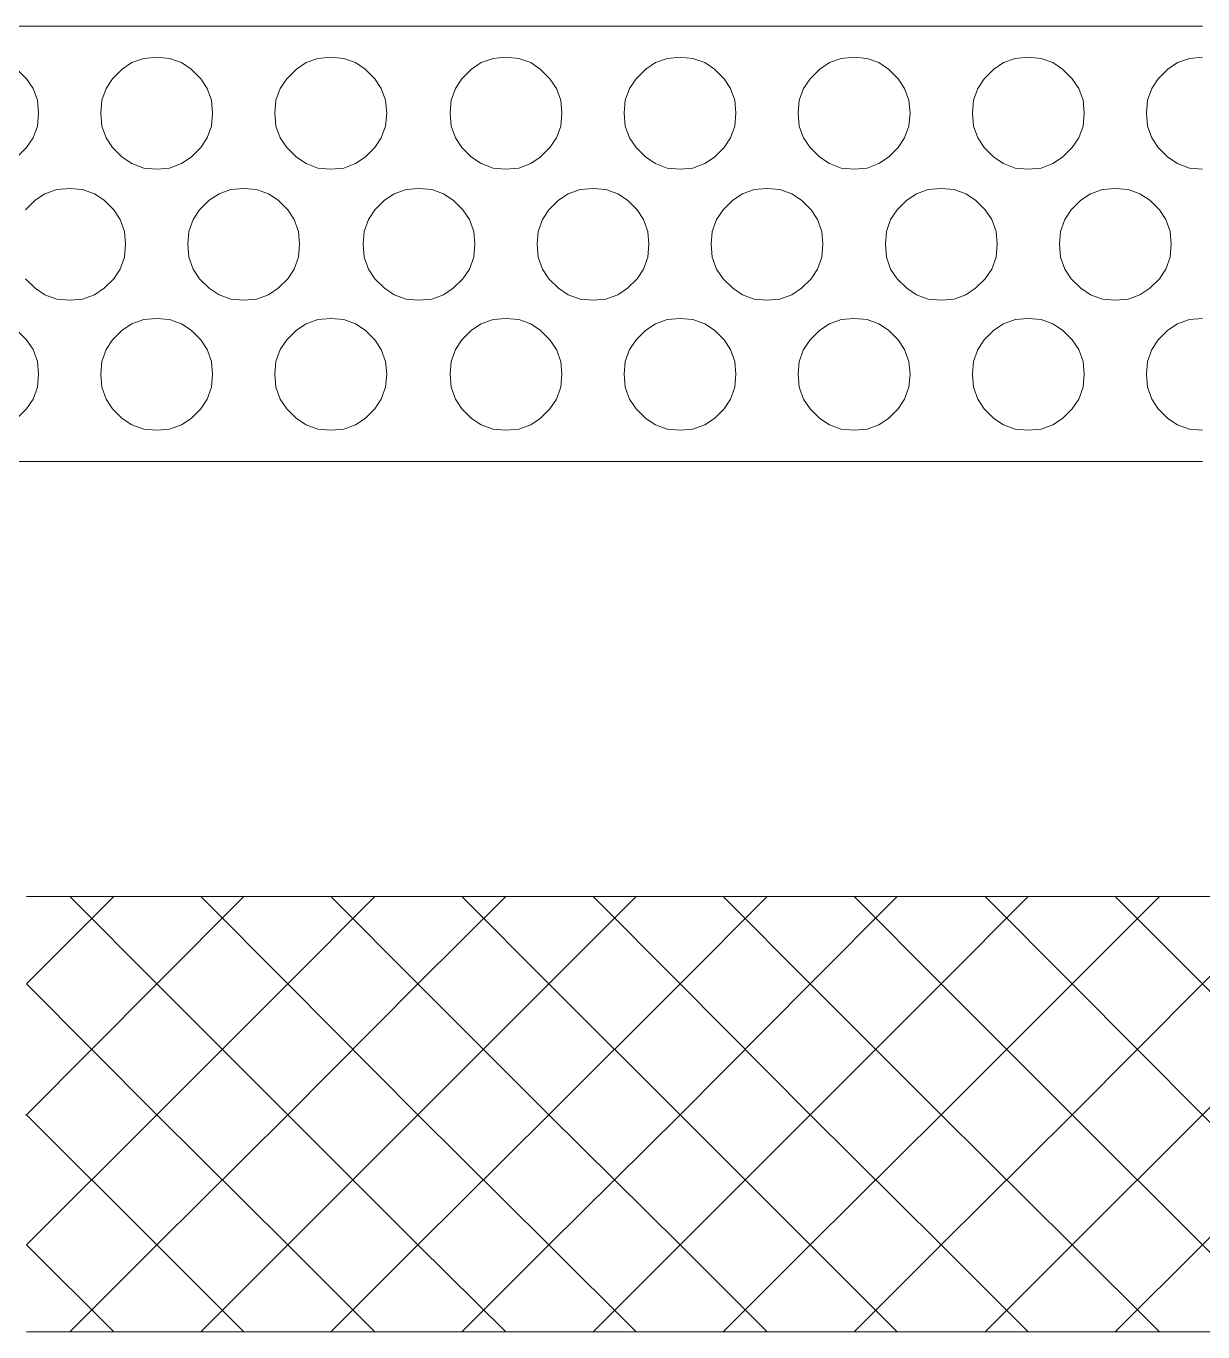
# Model space of a CAD drawing. Header units: inches. Extents: x 47316 to 59086, y 3141 to 11743.
# Drawn here: x 50369.5 to 50383.03, y 4917.82 to 4932.83 of the extents above; entities that cross this region are included whole.
import ezdxf

# ---------------------------------------------------------------- set-up
doc = ezdxf.new("R2010")
doc.units = ezdxf.units.IN
doc.header["$MEASUREMENT"] = 0
doc.layers.add('_BLACK_HOLE', color=7, linetype='Continuous')

msp = doc.modelspace()

# ---------------------------------------------------------------- linework, layer by layer
at = {"layer": '_BLACK_HOLE', "lineweight": 0}
for p, q in [((50369.002, 4932.829), (50370.003, 4932.829)), ((50370.003, 4932.829), (50371.003, 4932.829)), ((50371.003, 4932.829), (50372.004, 4932.829)), ((50372.004, 4932.829), (50373.004, 4932.829)), ((50373.004, 4932.829), (50374.017, 4932.829)), ((50374.017, 4932.829), (50375.018, 4932.829)), ((50375.018, 4932.829), (50376.019, 4932.829)), ((50376.019, 4932.829), (50377.019, 4932.829)), ((50377.019, 4932.829), (50378.02, 4932.829)), ((50378.02, 4932.829), (50379.02, 4932.829)), ((50379.02, 4932.829), (50380.021, 4932.829)), ((50380.021, 4932.829), (50381.022, 4932.829)), ((50381.022, 4932.829), (50382.022, 4932.829)), ((50382.022, 4932.829), (50383.023, 4932.829)), ((50370.719, 4932.409), (50370.608, 4932.335)), ((50370.855, 4932.458), (50370.719, 4932.409)), ((50371.003, 4932.471), (50370.855, 4932.458)), ((50371.151, 4932.458), (50371.003, 4932.471)), ((50371.287, 4932.409), (50371.151, 4932.458)), ((50371.398, 4932.335), (50371.287, 4932.409)), ((50372.72, 4932.409), (50372.609, 4932.335)), ((50372.856, 4932.458), (50372.72, 4932.409)), ((50373.004, 4932.471), (50372.856, 4932.458)), ((50373.153, 4932.458), (50373.004, 4932.471)), ((50373.288, 4932.409), (50373.153, 4932.458)), ((50373.4, 4932.335), (50373.288, 4932.409)), ((50374.734, 4932.409), (50374.623, 4932.335)), ((50374.87, 4932.458), (50374.734, 4932.409)), ((50375.018, 4932.471), (50374.87, 4932.458)), ((50375.166, 4932.458), (50375.018, 4932.471)), ((50375.302, 4932.409), (50375.166, 4932.458)), ((50375.413, 4932.335), (50375.302, 4932.409)), ((50376.735, 4932.409), (50376.624, 4932.335)), ((50376.871, 4932.458), (50376.735, 4932.409)), ((50377.019, 4932.471), (50376.871, 4932.458)), ((50377.167, 4932.458), (50377.019, 4932.471)), ((50377.303, 4932.409), (50377.167, 4932.458)), ((50377.414, 4932.335), (50377.303, 4932.409)), ((50378.736, 4932.409), (50378.625, 4932.335)), ((50378.872, 4932.458), (50378.736, 4932.409)), ((50379.02, 4932.471), (50378.872, 4932.458)), ((50379.169, 4932.458), (50379.02, 4932.471)), ((50379.305, 4932.409), (50379.169, 4932.458)), ((50379.416, 4932.335), (50379.305, 4932.409)), ((50380.738, 4932.409), (50380.626, 4932.335)), ((50380.873, 4932.458), (50380.738, 4932.409)), ((50381.022, 4932.471), (50380.873, 4932.458)), ((50381.17, 4932.458), (50381.022, 4932.471)), ((50381.306, 4932.409), (50381.17, 4932.458)), ((50381.417, 4932.335), (50381.306, 4932.409)), ((50382.739, 4932.409), (50382.628, 4932.335)), ((50382.875, 4932.458), (50382.739, 4932.409)), ((50383.023, 4932.471), (50382.875, 4932.458)), ((50369.508, 4932.224), (50369.397, 4932.335)), ((50369.582, 4932.113), (50369.508, 4932.224)), ((50370.497, 4932.224), (50370.423, 4932.113)), ((50370.608, 4932.335), (50370.497, 4932.224)), ((50371.51, 4932.224), (50371.398, 4932.335)), ((50371.584, 4932.113), (50371.51, 4932.224)), ((50372.498, 4932.224), (50372.424, 4932.113)), ((50372.609, 4932.335), (50372.498, 4932.224)), ((50373.511, 4932.224), (50373.4, 4932.335)), ((50373.585, 4932.113), (50373.511, 4932.224)), ((50374.511, 4932.224), (50374.437, 4932.113)), ((50374.623, 4932.335), (50374.511, 4932.224)), ((50375.524, 4932.224), (50375.413, 4932.335)), ((50375.599, 4932.113), (50375.524, 4932.224)), ((50376.513, 4932.224), (50376.439, 4932.113)), ((50376.624, 4932.335), (50376.513, 4932.224)), ((50377.526, 4932.224), (50377.414, 4932.335)), ((50377.6, 4932.113), (50377.526, 4932.224)), ((50378.514, 4932.224), (50378.44, 4932.113)), ((50378.625, 4932.335), (50378.514, 4932.224)), ((50379.527, 4932.224), (50379.416, 4932.335)), ((50379.601, 4932.113), (50379.527, 4932.224)), ((50380.515, 4932.224), (50380.441, 4932.113)), ((50380.626, 4932.335), (50380.515, 4932.224)), ((50381.528, 4932.224), (50381.417, 4932.335)), ((50381.602, 4932.113), (50381.528, 4932.224)), ((50382.516, 4932.224), (50382.442, 4932.113)), ((50382.628, 4932.335), (50382.516, 4932.224)), ((50369.632, 4931.977), (50369.582, 4932.113)), ((50370.423, 4932.113), (50370.373, 4931.977)), ((50371.633, 4931.977), (50371.584, 4932.113)), ((50372.424, 4932.113), (50372.374, 4931.977)), ((50373.634, 4931.977), (50373.585, 4932.113)), ((50374.437, 4932.113), (50374.388, 4931.977)), ((50375.648, 4931.977), (50375.599, 4932.113)), ((50376.439, 4932.113), (50376.389, 4931.977)), ((50377.649, 4931.977), (50377.6, 4932.113)), ((50378.44, 4932.113), (50378.39, 4931.977)), ((50379.65, 4931.977), (50379.601, 4932.113)), ((50380.441, 4932.113), (50380.392, 4931.977)), ((50381.652, 4931.977), (50381.602, 4932.113)), ((50382.442, 4932.113), (50382.393, 4931.977)), ((50369.644, 4931.828), (50369.632, 4931.977)), ((50370.373, 4931.977), (50370.361, 4931.828)), ((50371.645, 4931.828), (50371.633, 4931.977)), ((50372.374, 4931.977), (50372.362, 4931.828)), ((50373.647, 4931.828), (50373.634, 4931.977)), ((50374.388, 4931.977), (50374.376, 4931.828)), ((50375.66, 4931.828), (50375.648, 4931.977)), ((50376.389, 4931.977), (50376.377, 4931.828)), ((50377.662, 4931.828), (50377.649, 4931.977)), ((50378.39, 4931.977), (50378.378, 4931.828)), ((50379.663, 4931.828), (50379.65, 4931.977)), ((50380.392, 4931.977), (50380.379, 4931.828)), ((50381.664, 4931.828), (50381.652, 4931.977)), ((50382.393, 4931.977), (50382.38, 4931.828)), ((50369.632, 4931.68), (50369.644, 4931.828)), ((50370.361, 4931.828), (50370.373, 4931.68)), ((50371.633, 4931.68), (50371.645, 4931.828)), ((50372.362, 4931.828), (50372.374, 4931.68)), ((50373.634, 4931.68), (50373.647, 4931.828)), ((50374.376, 4931.828), (50374.388, 4931.68)), ((50375.648, 4931.68), (50375.66, 4931.828)), ((50376.377, 4931.828), (50376.389, 4931.68)), ((50377.649, 4931.68), (50377.662, 4931.828)), ((50378.378, 4931.828), (50378.39, 4931.68)), ((50379.65, 4931.68), (50379.663, 4931.828)), ((50380.379, 4931.828), (50380.392, 4931.68)), ((50381.652, 4931.68), (50381.664, 4931.828)), ((50382.38, 4931.828), (50382.393, 4931.68)), ((50369.582, 4931.544), (50369.632, 4931.68)), ((50370.373, 4931.68), (50370.423, 4931.544)), ((50371.584, 4931.544), (50371.633, 4931.68)), ((50372.374, 4931.68), (50372.424, 4931.544)), ((50373.585, 4931.544), (50373.634, 4931.68)), ((50374.388, 4931.68), (50374.437, 4931.544)), ((50375.599, 4931.544), (50375.648, 4931.68)), ((50376.389, 4931.68), (50376.439, 4931.544)), ((50377.6, 4931.544), (50377.649, 4931.68)), ((50378.39, 4931.68), (50378.44, 4931.544)), ((50379.601, 4931.544), (50379.65, 4931.68)), ((50380.392, 4931.68), (50380.441, 4931.544)), ((50381.602, 4931.544), (50381.652, 4931.68)), ((50382.393, 4931.68), (50382.442, 4931.544)), ((50369.508, 4931.433), (50369.582, 4931.544)), ((50370.423, 4931.544), (50370.497, 4931.433)), ((50371.51, 4931.433), (50371.584, 4931.544)), ((50372.424, 4931.544), (50372.498, 4931.433)), ((50373.511, 4931.433), (50373.585, 4931.544)), ((50374.437, 4931.544), (50374.511, 4931.433)), ((50375.524, 4931.433), (50375.599, 4931.544)), ((50376.439, 4931.544), (50376.513, 4931.433)), ((50377.526, 4931.433), (50377.6, 4931.544)), ((50378.44, 4931.544), (50378.514, 4931.433)), ((50379.527, 4931.433), (50379.601, 4931.544)), ((50380.441, 4931.544), (50380.515, 4931.433)), ((50381.528, 4931.433), (50381.602, 4931.544)), ((50382.442, 4931.544), (50382.516, 4931.433)), ((50369.397, 4931.322), (50369.508, 4931.433)), ((50370.497, 4931.433), (50370.608, 4931.322)), ((50370.608, 4931.322), (50370.719, 4931.248)), ((50371.287, 4931.248), (50371.398, 4931.322)), ((50371.398, 4931.322), (50371.51, 4931.433)), ((50372.498, 4931.433), (50372.609, 4931.322)), ((50372.609, 4931.322), (50372.72, 4931.248)), ((50373.288, 4931.248), (50373.4, 4931.322)), ((50373.4, 4931.322), (50373.511, 4931.433)), ((50374.511, 4931.433), (50374.623, 4931.322)), ((50374.623, 4931.322), (50374.734, 4931.248)), ((50375.302, 4931.248), (50375.413, 4931.322)), ((50375.413, 4931.322), (50375.524, 4931.433)), ((50376.513, 4931.433), (50376.624, 4931.322)), ((50376.624, 4931.322), (50376.735, 4931.248)), ((50377.303, 4931.248), (50377.414, 4931.322)), ((50377.414, 4931.322), (50377.526, 4931.433)), ((50378.514, 4931.433), (50378.625, 4931.322)), ((50378.625, 4931.322), (50378.736, 4931.248)), ((50379.305, 4931.248), (50379.416, 4931.322)), ((50379.416, 4931.322), (50379.527, 4931.433)), ((50380.515, 4931.433), (50380.626, 4931.322)), ((50380.626, 4931.322), (50380.738, 4931.248)), ((50381.306, 4931.248), (50381.417, 4931.322)), ((50381.417, 4931.322), (50381.528, 4931.433)), ((50382.516, 4931.433), (50382.628, 4931.322)), ((50382.628, 4931.322), (50382.739, 4931.248)), ((50370.719, 4931.248), (50370.855, 4931.198)), ((50370.855, 4931.198), (50371.003, 4931.186)), ((50371.003, 4931.186), (50371.151, 4931.198)), ((50371.151, 4931.198), (50371.287, 4931.248)), ((50372.72, 4931.248), (50372.856, 4931.198)), ((50372.856, 4931.198), (50373.004, 4931.186)), ((50373.004, 4931.186), (50373.153, 4931.198)), ((50373.153, 4931.198), (50373.288, 4931.248)), ((50374.734, 4931.248), (50374.87, 4931.198)), ((50374.87, 4931.198), (50375.018, 4931.186)), ((50375.018, 4931.186), (50375.166, 4931.198)), ((50375.166, 4931.198), (50375.302, 4931.248)), ((50376.735, 4931.248), (50376.871, 4931.198)), ((50376.871, 4931.198), (50377.019, 4931.186)), ((50377.019, 4931.186), (50377.167, 4931.198)), ((50377.167, 4931.198), (50377.303, 4931.248)), ((50378.736, 4931.248), (50378.872, 4931.198)), ((50378.872, 4931.198), (50379.02, 4931.186)), ((50379.02, 4931.186), (50379.169, 4931.198)), ((50379.169, 4931.198), (50379.305, 4931.248)), ((50380.738, 4931.248), (50380.873, 4931.198)), ((50380.873, 4931.198), (50381.022, 4931.186)), ((50381.022, 4931.186), (50381.17, 4931.198)), ((50381.17, 4931.198), (50381.306, 4931.248)), ((50382.739, 4931.248), (50382.875, 4931.198)), ((50382.875, 4931.198), (50383.023, 4931.186)), ((50369.718, 4930.902), (50369.607, 4930.828)), ((50369.854, 4930.951), (50369.718, 4930.902)), ((50370.003, 4930.964), (50369.854, 4930.951)), ((50370.151, 4930.951), (50370.003, 4930.964)), ((50370.287, 4930.902), (50370.151, 4930.951)), ((50370.398, 4930.828), (50370.287, 4930.902)), ((50371.72, 4930.902), (50371.608, 4930.828)), ((50371.855, 4930.951), (50371.72, 4930.902)), ((50372.004, 4930.964), (50371.855, 4930.951)), ((50372.152, 4930.951), (50372.004, 4930.964)), ((50372.288, 4930.902), (50372.152, 4930.951)), ((50372.399, 4930.828), (50372.288, 4930.902)), ((50373.733, 4930.902), (50373.622, 4930.828)), ((50373.869, 4930.951), (50373.733, 4930.902)), ((50374.017, 4930.964), (50373.869, 4930.951)), ((50374.166, 4930.951), (50374.017, 4930.964)), ((50374.301, 4930.902), (50374.166, 4930.951)), ((50374.413, 4930.828), (50374.301, 4930.902)), ((50375.734, 4930.902), (50375.623, 4930.828)), ((50375.87, 4930.951), (50375.734, 4930.902)), ((50376.019, 4930.964), (50375.87, 4930.951)), ((50376.167, 4930.951), (50376.019, 4930.964)), ((50376.303, 4930.902), (50376.167, 4930.951)), ((50376.414, 4930.828), (50376.303, 4930.902)), ((50377.736, 4930.902), (50377.624, 4930.828)), ((50377.872, 4930.951), (50377.736, 4930.902)), ((50378.02, 4930.964), (50377.872, 4930.951)), ((50378.168, 4930.951), (50378.02, 4930.964)), ((50378.304, 4930.902), (50378.168, 4930.951)), ((50378.415, 4930.828), (50378.304, 4930.902)), ((50379.737, 4930.902), (50379.626, 4930.828)), ((50379.873, 4930.951), (50379.737, 4930.902)), ((50380.021, 4930.964), (50379.873, 4930.951)), ((50380.169, 4930.951), (50380.021, 4930.964)), ((50380.305, 4930.902), (50380.169, 4930.951)), ((50380.416, 4930.828), (50380.305, 4930.902)), ((50381.738, 4930.902), (50381.627, 4930.828)), ((50381.874, 4930.951), (50381.738, 4930.902)), ((50382.022, 4930.964), (50381.874, 4930.951)), ((50382.17, 4930.951), (50382.022, 4930.964)), ((50382.306, 4930.902), (50382.17, 4930.951)), ((50382.418, 4930.828), (50382.306, 4930.902)), ((50369.607, 4930.828), (50369.496, 4930.717)), ((50370.509, 4930.717), (50370.398, 4930.828)), ((50370.583, 4930.605), (50370.509, 4930.717)), ((50371.497, 4930.717), (50371.423, 4930.605)), ((50371.608, 4930.828), (50371.497, 4930.717)), ((50372.51, 4930.717), (50372.399, 4930.828)), ((50372.584, 4930.605), (50372.51, 4930.717)), ((50373.511, 4930.717), (50373.437, 4930.605)), ((50373.622, 4930.828), (50373.511, 4930.717)), ((50374.524, 4930.717), (50374.413, 4930.828)), ((50374.598, 4930.605), (50374.524, 4930.717)), ((50375.512, 4930.717), (50375.438, 4930.605)), ((50375.623, 4930.828), (50375.512, 4930.717)), ((50376.525, 4930.717), (50376.414, 4930.828)), ((50376.599, 4930.605), (50376.525, 4930.717)), ((50377.513, 4930.717), (50377.439, 4930.605)), ((50377.624, 4930.828), (50377.513, 4930.717)), ((50378.526, 4930.717), (50378.415, 4930.828)), ((50378.6, 4930.605), (50378.526, 4930.717)), ((50379.515, 4930.717), (50379.44, 4930.605)), ((50379.626, 4930.828), (50379.515, 4930.717)), ((50380.528, 4930.717), (50380.416, 4930.828)), ((50380.602, 4930.605), (50380.528, 4930.717)), ((50381.516, 4930.717), (50381.442, 4930.605)), ((50381.627, 4930.828), (50381.516, 4930.717)), ((50382.529, 4930.717), (50382.418, 4930.828)), ((50382.603, 4930.605), (50382.529, 4930.717)), ((50370.633, 4930.47), (50370.583, 4930.605)), ((50371.423, 4930.605), (50371.374, 4930.47)), ((50372.634, 4930.47), (50372.584, 4930.605)), ((50373.437, 4930.605), (50373.387, 4930.47)), ((50374.647, 4930.47), (50374.598, 4930.605)), ((50375.438, 4930.605), (50375.389, 4930.47)), ((50376.649, 4930.47), (50376.599, 4930.605)), ((50377.439, 4930.605), (50377.39, 4930.47)), ((50378.65, 4930.47), (50378.6, 4930.605)), ((50379.44, 4930.605), (50379.391, 4930.47)), ((50380.651, 4930.47), (50380.602, 4930.605)), ((50381.442, 4930.605), (50381.392, 4930.47)), ((50382.652, 4930.47), (50382.603, 4930.605)), ((50370.645, 4930.321), (50370.633, 4930.47)), ((50371.374, 4930.47), (50371.361, 4930.321)), ((50372.646, 4930.321), (50372.634, 4930.47)), ((50373.387, 4930.47), (50373.375, 4930.321)), ((50374.66, 4930.321), (50374.647, 4930.47)), ((50375.389, 4930.47), (50375.376, 4930.321)), ((50376.661, 4930.321), (50376.649, 4930.47)), ((50377.39, 4930.47), (50377.377, 4930.321)), ((50378.662, 4930.321), (50378.65, 4930.47)), ((50379.391, 4930.47), (50379.379, 4930.321)), ((50380.663, 4930.321), (50380.651, 4930.47)), ((50381.392, 4930.47), (50381.38, 4930.321)), ((50382.665, 4930.321), (50382.652, 4930.47)), ((50370.633, 4930.173), (50370.645, 4930.321)), ((50371.361, 4930.321), (50371.374, 4930.173)), ((50372.634, 4930.173), (50372.646, 4930.321)), ((50373.375, 4930.321), (50373.387, 4930.173)), ((50374.647, 4930.173), (50374.66, 4930.321)), ((50375.376, 4930.321), (50375.389, 4930.173)), ((50376.649, 4930.173), (50376.661, 4930.321)), ((50377.377, 4930.321), (50377.39, 4930.173)), ((50378.65, 4930.173), (50378.662, 4930.321)), ((50379.379, 4930.321), (50379.391, 4930.173)), ((50380.651, 4930.173), (50380.663, 4930.321)), ((50381.38, 4930.321), (50381.392, 4930.173)), ((50382.652, 4930.173), (50382.665, 4930.321)), ((50370.583, 4930.037), (50370.633, 4930.173)), ((50371.374, 4930.173), (50371.423, 4930.037)), ((50372.584, 4930.037), (50372.634, 4930.173)), ((50373.387, 4930.173), (50373.437, 4930.037)), ((50374.598, 4930.037), (50374.647, 4930.173)), ((50375.389, 4930.173), (50375.438, 4930.037)), ((50376.599, 4930.037), (50376.649, 4930.173)), ((50377.39, 4930.173), (50377.439, 4930.037)), ((50378.6, 4930.037), (50378.65, 4930.173)), ((50379.391, 4930.173), (50379.44, 4930.037)), ((50380.602, 4930.037), (50380.651, 4930.173)), ((50381.392, 4930.173), (50381.442, 4930.037)), ((50382.603, 4930.037), (50382.652, 4930.173)), ((50370.509, 4929.926), (50370.583, 4930.037)), ((50371.423, 4930.037), (50371.497, 4929.926)), ((50372.51, 4929.926), (50372.584, 4930.037)), ((50373.437, 4930.037), (50373.511, 4929.926)), ((50374.524, 4929.926), (50374.598, 4930.037)), ((50375.438, 4930.037), (50375.512, 4929.926)), ((50376.525, 4929.926), (50376.599, 4930.037)), ((50377.439, 4930.037), (50377.513, 4929.926)), ((50378.526, 4929.926), (50378.6, 4930.037)), ((50379.44, 4930.037), (50379.515, 4929.926)), ((50380.528, 4929.926), (50380.602, 4930.037)), ((50381.442, 4930.037), (50381.516, 4929.926)), ((50382.529, 4929.926), (50382.603, 4930.037)), ((50369.496, 4929.926), (50369.607, 4929.815)), ((50369.607, 4929.815), (50369.718, 4929.741)), ((50370.287, 4929.741), (50370.398, 4929.815)), ((50370.398, 4929.815), (50370.509, 4929.926)), ((50371.497, 4929.926), (50371.608, 4929.815)), ((50371.608, 4929.815), (50371.72, 4929.741)), ((50372.288, 4929.741), (50372.399, 4929.815)), ((50372.399, 4929.815), (50372.51, 4929.926)), ((50373.511, 4929.926), (50373.622, 4929.815)), ((50373.622, 4929.815), (50373.733, 4929.741)), ((50374.301, 4929.741), (50374.413, 4929.815)), ((50374.413, 4929.815), (50374.524, 4929.926)), ((50375.512, 4929.926), (50375.623, 4929.815)), ((50375.623, 4929.815), (50375.734, 4929.741)), ((50376.303, 4929.741), (50376.414, 4929.815)), ((50376.414, 4929.815), (50376.525, 4929.926)), ((50377.513, 4929.926), (50377.624, 4929.815)), ((50377.624, 4929.815), (50377.736, 4929.741)), ((50378.304, 4929.741), (50378.415, 4929.815)), ((50378.415, 4929.815), (50378.526, 4929.926)), ((50379.515, 4929.926), (50379.626, 4929.815)), ((50379.626, 4929.815), (50379.737, 4929.741)), ((50380.305, 4929.741), (50380.416, 4929.815)), ((50380.416, 4929.815), (50380.528, 4929.926)), ((50381.516, 4929.926), (50381.627, 4929.815)), ((50381.627, 4929.815), (50381.738, 4929.741)), ((50382.306, 4929.741), (50382.418, 4929.815)), ((50382.418, 4929.815), (50382.529, 4929.926)), ((50369.718, 4929.741), (50369.854, 4929.691)), ((50369.854, 4929.691), (50370.003, 4929.679)), ((50370.003, 4929.679), (50370.151, 4929.691)), ((50370.151, 4929.691), (50370.287, 4929.741)), ((50371.72, 4929.741), (50371.855, 4929.691)), ((50371.855, 4929.691), (50372.004, 4929.679)), ((50372.004, 4929.679), (50372.152, 4929.691)), ((50372.152, 4929.691), (50372.288, 4929.741)), ((50373.733, 4929.741), (50373.869, 4929.691)), ((50373.869, 4929.691), (50374.017, 4929.679)), ((50374.017, 4929.679), (50374.166, 4929.691)), ((50374.166, 4929.691), (50374.301, 4929.741)), ((50375.734, 4929.741), (50375.87, 4929.691)), ((50375.87, 4929.691), (50376.019, 4929.679)), ((50376.019, 4929.679), (50376.167, 4929.691)), ((50376.167, 4929.691), (50376.303, 4929.741)), ((50377.736, 4929.741), (50377.872, 4929.691)), ((50377.872, 4929.691), (50378.02, 4929.679)), ((50378.02, 4929.679), (50378.168, 4929.691)), ((50378.168, 4929.691), (50378.304, 4929.741)), ((50379.737, 4929.741), (50379.873, 4929.691)), ((50379.873, 4929.691), (50380.021, 4929.679)), ((50380.021, 4929.679), (50380.169, 4929.691)), ((50380.169, 4929.691), (50380.305, 4929.741)), ((50381.738, 4929.741), (50381.874, 4929.691)), ((50381.874, 4929.691), (50382.022, 4929.679)), ((50382.022, 4929.679), (50382.17, 4929.691)), ((50382.17, 4929.691), (50382.306, 4929.741)), ((50370.719, 4929.407), (50370.608, 4929.333)), ((50370.855, 4929.457), (50370.719, 4929.407)), ((50371.003, 4929.469), (50370.855, 4929.457)), ((50371.151, 4929.457), (50371.003, 4929.469)), ((50371.287, 4929.407), (50371.151, 4929.457)), ((50371.398, 4929.333), (50371.287, 4929.407)), ((50372.72, 4929.407), (50372.609, 4929.333)), ((50372.856, 4929.457), (50372.72, 4929.407)), ((50373.004, 4929.469), (50372.856, 4929.457)), ((50373.153, 4929.457), (50373.004, 4929.469)), ((50373.288, 4929.407), (50373.153, 4929.457)), ((50373.4, 4929.333), (50373.288, 4929.407)), ((50374.734, 4929.407), (50374.623, 4929.333)), ((50374.87, 4929.457), (50374.734, 4929.407)), ((50375.018, 4929.469), (50374.87, 4929.457)), ((50375.166, 4929.457), (50375.018, 4929.469)), ((50375.302, 4929.407), (50375.166, 4929.457)), ((50375.413, 4929.333), (50375.302, 4929.407)), ((50376.735, 4929.407), (50376.624, 4929.333)), ((50376.871, 4929.457), (50376.735, 4929.407)), ((50377.019, 4929.469), (50376.871, 4929.457)), ((50377.167, 4929.457), (50377.019, 4929.469)), ((50377.303, 4929.407), (50377.167, 4929.457)), ((50377.414, 4929.333), (50377.303, 4929.407)), ((50378.736, 4929.407), (50378.625, 4929.333)), ((50378.872, 4929.457), (50378.736, 4929.407)), ((50379.02, 4929.469), (50378.872, 4929.457)), ((50379.169, 4929.457), (50379.02, 4929.469)), ((50379.305, 4929.407), (50379.169, 4929.457)), ((50379.416, 4929.333), (50379.305, 4929.407)), ((50380.738, 4929.407), (50380.626, 4929.333)), ((50380.873, 4929.457), (50380.738, 4929.407)), ((50381.022, 4929.469), (50380.873, 4929.457)), ((50381.17, 4929.457), (50381.022, 4929.469)), ((50381.306, 4929.407), (50381.17, 4929.457)), ((50381.417, 4929.333), (50381.306, 4929.407)), ((50382.739, 4929.407), (50382.628, 4929.333)), ((50382.875, 4929.457), (50382.739, 4929.407)), ((50383.023, 4929.469), (50382.875, 4929.457)), ((50369.508, 4929.222), (50369.397, 4929.333)), ((50369.582, 4929.111), (50369.508, 4929.222)), ((50370.497, 4929.222), (50370.423, 4929.111)), ((50370.608, 4929.333), (50370.497, 4929.222)), ((50371.51, 4929.222), (50371.398, 4929.333)), ((50371.584, 4929.111), (50371.51, 4929.222)), ((50372.498, 4929.222), (50372.424, 4929.111)), ((50372.609, 4929.333), (50372.498, 4929.222)), ((50373.511, 4929.222), (50373.4, 4929.333)), ((50373.585, 4929.111), (50373.511, 4929.222)), ((50374.511, 4929.222), (50374.437, 4929.111)), ((50374.623, 4929.333), (50374.511, 4929.222)), ((50375.524, 4929.222), (50375.413, 4929.333)), ((50375.599, 4929.111), (50375.524, 4929.222)), ((50376.513, 4929.222), (50376.439, 4929.111)), ((50376.624, 4929.333), (50376.513, 4929.222)), ((50377.526, 4929.222), (50377.414, 4929.333)), ((50377.6, 4929.111), (50377.526, 4929.222)), ((50378.514, 4929.222), (50378.44, 4929.111)), ((50378.625, 4929.333), (50378.514, 4929.222)), ((50379.527, 4929.222), (50379.416, 4929.333)), ((50379.601, 4929.111), (50379.527, 4929.222)), ((50380.515, 4929.222), (50380.441, 4929.111)), ((50380.626, 4929.333), (50380.515, 4929.222)), ((50381.528, 4929.222), (50381.417, 4929.333)), ((50381.602, 4929.111), (50381.528, 4929.222)), ((50382.516, 4929.222), (50382.442, 4929.111)), ((50382.628, 4929.333), (50382.516, 4929.222)), ((50369.632, 4928.975), (50369.582, 4929.111)), ((50370.423, 4929.111), (50370.373, 4928.975)), ((50371.633, 4928.975), (50371.584, 4929.111)), ((50372.424, 4929.111), (50372.374, 4928.975)), ((50373.634, 4928.975), (50373.585, 4929.111)), ((50374.437, 4929.111), (50374.388, 4928.975)), ((50375.648, 4928.975), (50375.599, 4929.111)), ((50376.439, 4929.111), (50376.389, 4928.975)), ((50377.649, 4928.975), (50377.6, 4929.111)), ((50378.44, 4929.111), (50378.39, 4928.975)), ((50379.65, 4928.975), (50379.601, 4929.111)), ((50380.441, 4929.111), (50380.392, 4928.975)), ((50381.652, 4928.975), (50381.602, 4929.111)), ((50382.442, 4929.111), (50382.393, 4928.975)), ((50369.644, 4928.827), (50369.632, 4928.975)), ((50370.373, 4928.975), (50370.361, 4928.827)), ((50371.645, 4928.827), (50371.633, 4928.975)), ((50372.374, 4928.975), (50372.362, 4928.827)), ((50373.647, 4928.827), (50373.634, 4928.975)), ((50374.388, 4928.975), (50374.376, 4928.827)), ((50375.66, 4928.827), (50375.648, 4928.975)), ((50376.389, 4928.975), (50376.377, 4928.827)), ((50377.662, 4928.827), (50377.649, 4928.975)), ((50378.39, 4928.975), (50378.378, 4928.827)), ((50379.663, 4928.827), (50379.65, 4928.975)), ((50380.392, 4928.975), (50380.379, 4928.827)), ((50381.664, 4928.827), (50381.652, 4928.975)), ((50382.393, 4928.975), (50382.38, 4928.827)), ((50369.632, 4928.678), (50369.644, 4928.827)), ((50370.361, 4928.827), (50370.373, 4928.678)), ((50371.633, 4928.678), (50371.645, 4928.827)), ((50372.362, 4928.827), (50372.374, 4928.678)), ((50373.634, 4928.678), (50373.647, 4928.827)), ((50374.376, 4928.827), (50374.388, 4928.678)), ((50375.648, 4928.678), (50375.66, 4928.827)), ((50376.377, 4928.827), (50376.389, 4928.678)), ((50377.649, 4928.678), (50377.662, 4928.827)), ((50378.378, 4928.827), (50378.39, 4928.678)), ((50379.65, 4928.678), (50379.663, 4928.827)), ((50380.379, 4928.827), (50380.392, 4928.678)), ((50381.652, 4928.678), (50381.664, 4928.827)), ((50382.38, 4928.827), (50382.393, 4928.678)), ((50369.582, 4928.542), (50369.632, 4928.678)), ((50370.373, 4928.678), (50370.423, 4928.542)), ((50371.584, 4928.542), (50371.633, 4928.678)), ((50372.374, 4928.678), (50372.424, 4928.542)), ((50373.585, 4928.542), (50373.634, 4928.678)), ((50374.388, 4928.678), (50374.437, 4928.542)), ((50375.599, 4928.542), (50375.648, 4928.678)), ((50376.389, 4928.678), (50376.439, 4928.542)), ((50377.6, 4928.542), (50377.649, 4928.678)), ((50378.39, 4928.678), (50378.44, 4928.542)), ((50379.601, 4928.542), (50379.65, 4928.678)), ((50380.392, 4928.678), (50380.441, 4928.542)), ((50381.602, 4928.542), (50381.652, 4928.678)), ((50382.393, 4928.678), (50382.442, 4928.542)), ((50369.508, 4928.431), (50369.582, 4928.542)), ((50370.423, 4928.542), (50370.497, 4928.431)), ((50371.51, 4928.431), (50371.584, 4928.542)), ((50372.424, 4928.542), (50372.498, 4928.431)), ((50373.511, 4928.431), (50373.585, 4928.542)), ((50374.437, 4928.542), (50374.511, 4928.431)), ((50375.524, 4928.431), (50375.599, 4928.542)), ((50376.439, 4928.542), (50376.513, 4928.431)), ((50377.526, 4928.431), (50377.6, 4928.542)), ((50378.44, 4928.542), (50378.514, 4928.431)), ((50379.527, 4928.431), (50379.601, 4928.542)), ((50380.441, 4928.542), (50380.515, 4928.431)), ((50381.528, 4928.431), (50381.602, 4928.542)), ((50382.442, 4928.542), (50382.516, 4928.431)), ((50369.397, 4928.32), (50369.508, 4928.431)), ((50370.497, 4928.431), (50370.608, 4928.32)), ((50370.608, 4928.32), (50370.719, 4928.246)), ((50371.287, 4928.246), (50371.398, 4928.32)), ((50371.398, 4928.32), (50371.51, 4928.431)), ((50372.498, 4928.431), (50372.609, 4928.32)), ((50372.609, 4928.32), (50372.72, 4928.246)), ((50373.288, 4928.246), (50373.4, 4928.32)), ((50373.4, 4928.32), (50373.511, 4928.431)), ((50374.511, 4928.431), (50374.623, 4928.32)), ((50374.623, 4928.32), (50374.734, 4928.246)), ((50375.302, 4928.246), (50375.413, 4928.32)), ((50375.413, 4928.32), (50375.524, 4928.431)), ((50376.513, 4928.431), (50376.624, 4928.32)), ((50376.624, 4928.32), (50376.735, 4928.246)), ((50377.303, 4928.246), (50377.414, 4928.32)), ((50377.414, 4928.32), (50377.526, 4928.431)), ((50378.514, 4928.431), (50378.625, 4928.32)), ((50378.625, 4928.32), (50378.736, 4928.246)), ((50379.305, 4928.246), (50379.416, 4928.32)), ((50379.416, 4928.32), (50379.527, 4928.431)), ((50380.515, 4928.431), (50380.626, 4928.32)), ((50380.626, 4928.32), (50380.738, 4928.246)), ((50381.306, 4928.246), (50381.417, 4928.32)), ((50381.417, 4928.32), (50381.528, 4928.431)), ((50382.516, 4928.431), (50382.628, 4928.32)), ((50382.628, 4928.32), (50382.739, 4928.246)), ((50370.719, 4928.246), (50370.855, 4928.197)), ((50370.855, 4928.197), (50371.003, 4928.184)), ((50371.003, 4928.184), (50371.151, 4928.197)), ((50371.151, 4928.197), (50371.287, 4928.246)), ((50372.72, 4928.246), (50372.856, 4928.197)), ((50372.856, 4928.197), (50373.004, 4928.184)), ((50373.004, 4928.184), (50373.153, 4928.197)), ((50373.153, 4928.197), (50373.288, 4928.246)), ((50374.734, 4928.246), (50374.87, 4928.197)), ((50374.87, 4928.197), (50375.018, 4928.184)), ((50375.018, 4928.184), (50375.166, 4928.197)), ((50375.166, 4928.197), (50375.302, 4928.246)), ((50376.735, 4928.246), (50376.871, 4928.197)), ((50376.871, 4928.197), (50377.019, 4928.184)), ((50377.019, 4928.184), (50377.167, 4928.197)), ((50377.167, 4928.197), (50377.303, 4928.246)), ((50378.736, 4928.246), (50378.872, 4928.197)), ((50378.872, 4928.197), (50379.02, 4928.184)), ((50379.02, 4928.184), (50379.169, 4928.197)), ((50379.169, 4928.197), (50379.305, 4928.246)), ((50380.738, 4928.246), (50380.873, 4928.197)), ((50380.873, 4928.197), (50381.022, 4928.184)), ((50381.022, 4928.184), (50381.17, 4928.197)), ((50381.17, 4928.197), (50381.306, 4928.246)), ((50382.739, 4928.246), (50382.875, 4928.197)), ((50382.875, 4928.197), (50383.023, 4928.184)), ((50370.003, 4927.826), (50369.002, 4927.826)), ((50371.003, 4927.826), (50370.003, 4927.826)), ((50372.004, 4927.826), (50371.003, 4927.826)), ((50373.004, 4927.826), (50372.004, 4927.826)), ((50374.017, 4927.826), (50373.004, 4927.826)), ((50375.018, 4927.826), (50374.017, 4927.826)), ((50376.019, 4927.826), (50375.018, 4927.826)), ((50377.019, 4927.826), (50376.019, 4927.826)), ((50378.02, 4927.826), (50377.019, 4927.826)), ((50379.02, 4927.826), (50378.02, 4927.826)), ((50380.021, 4927.826), (50379.02, 4927.826)), ((50381.022, 4927.826), (50380.021, 4927.826)), ((50382.022, 4927.826), (50381.022, 4927.826)), ((50383.023, 4927.826), (50382.022, 4927.826)), ((50369.508, 4922.823), (50371.003, 4922.823)), ((50370.509, 4922.823), (50369.508, 4921.822)), ((50371.003, 4921.822), (50370.003, 4922.823)), ((50371.003, 4922.823), (50372.51, 4922.823)), ((50372.004, 4922.823), (50371.003, 4921.822)), ((50372.51, 4921.822), (50371.51, 4922.823)), ((50372.51, 4922.823), (50374.005, 4922.823)), ((50373.511, 4922.823), (50372.51, 4921.822)), ((50374.005, 4921.822), (50373.004, 4922.823)), ((50374.005, 4922.823), (50375.512, 4922.823)), ((50375.018, 4922.823), (50374.005, 4921.822)), ((50375.512, 4921.822), (50374.511, 4922.823)), ((50375.512, 4922.823), (50377.019, 4922.823)), ((50376.513, 4922.823), (50375.512, 4921.822)), ((50377.019, 4921.822), (50376.019, 4922.823)), ((50377.019, 4922.823), (50378.514, 4922.823)), ((50378.02, 4922.823), (50377.019, 4921.822)), ((50378.514, 4921.822), (50377.513, 4922.823)), ((50378.514, 4922.823), (50380.021, 4922.823)), ((50379.515, 4922.823), (50378.514, 4921.822)), ((50380.021, 4921.822), (50379.02, 4922.823)), ((50380.021, 4922.823), (50381.528, 4922.823)), ((50381.022, 4922.823), (50380.021, 4921.822)), ((50381.528, 4921.822), (50380.528, 4922.823)), ((50381.528, 4922.823), (50383.023, 4922.823)), ((50382.529, 4922.823), (50381.528, 4921.822)), ((50383.023, 4921.822), (50382.022, 4922.823)), ((50383.023, 4922.823), (50384.53, 4922.823)), ((50384.023, 4922.823), (50383.023, 4921.822)), ((50369.508, 4920.315), (50371.003, 4921.822)), ((50369.508, 4921.822), (50371.003, 4920.315)), ((50371.003, 4920.315), (50372.51, 4921.822)), ((50371.003, 4921.822), (50372.51, 4920.315)), ((50372.51, 4920.315), (50374.005, 4921.822)), ((50372.51, 4921.822), (50374.005, 4920.315)), ((50374.005, 4920.315), (50375.512, 4921.822)), ((50374.005, 4921.822), (50375.512, 4920.315)), ((50375.512, 4920.315), (50377.019, 4921.822)), ((50375.512, 4921.822), (50377.019, 4920.315)), ((50377.019, 4920.315), (50378.514, 4921.822)), ((50377.019, 4921.822), (50378.514, 4920.315)), ((50378.514, 4920.315), (50380.021, 4921.822)), ((50378.514, 4921.822), (50380.021, 4920.315)), ((50380.021, 4920.315), (50381.528, 4921.822)), ((50380.021, 4921.822), (50381.528, 4920.315)), ((50381.528, 4920.315), (50383.023, 4921.822)), ((50381.528, 4921.822), (50383.023, 4920.315)), ((50383.023, 4920.315), (50384.53, 4921.822)), ((50383.023, 4921.822), (50384.53, 4920.315)), ((50369.496, 4920.315), (50369.508, 4920.315)), ((50371.003, 4918.82), (50369.508, 4920.315)), ((50371.003, 4920.315), (50369.508, 4918.82)), ((50372.51, 4918.82), (50371.003, 4920.315)), ((50372.51, 4920.315), (50371.003, 4918.82)), ((50374.005, 4918.82), (50372.51, 4920.315)), ((50374.005, 4920.315), (50372.51, 4918.82)), ((50375.512, 4918.82), (50374.005, 4920.315)), ((50375.512, 4920.315), (50374.005, 4918.82)), ((50377.019, 4918.82), (50375.512, 4920.315)), ((50377.019, 4920.315), (50375.512, 4918.82)), ((50378.514, 4918.82), (50377.019, 4920.315)), ((50378.514, 4920.315), (50377.019, 4918.82)), ((50380.021, 4918.82), (50378.514, 4920.315)), ((50380.021, 4920.315), (50378.514, 4918.82)), ((50381.528, 4918.82), (50380.021, 4920.315)), ((50381.528, 4920.315), (50380.021, 4918.82)), ((50383.023, 4918.82), (50381.528, 4920.315)), ((50383.023, 4920.315), (50381.528, 4918.82)), ((50384.53, 4918.82), (50383.023, 4920.315)), ((50384.53, 4920.315), (50383.023, 4918.82)), ((50369.508, 4918.82), (50370.509, 4917.82)), ((50370.003, 4917.82), (50371.003, 4918.82)), ((50371.003, 4918.82), (50372.004, 4917.82)), ((50371.51, 4917.82), (50372.51, 4918.82)), ((50372.51, 4918.82), (50373.511, 4917.82)), ((50373.004, 4917.82), (50374.005, 4918.82)), ((50374.005, 4918.82), (50375.018, 4917.82)), ((50374.511, 4917.82), (50375.512, 4918.82)), ((50375.512, 4918.82), (50376.513, 4917.82)), ((50376.019, 4917.82), (50377.019, 4918.82)), ((50377.019, 4918.82), (50378.02, 4917.82)), ((50377.513, 4917.82), (50378.514, 4918.82)), ((50378.514, 4918.82), (50379.515, 4917.82)), ((50379.02, 4917.82), (50380.021, 4918.82)), ((50380.021, 4918.82), (50381.022, 4917.82)), ((50380.528, 4917.82), (50381.528, 4918.82)), ((50381.528, 4918.82), (50382.529, 4917.82)), ((50382.022, 4917.82), (50383.023, 4918.82)), ((50383.023, 4918.82), (50384.023, 4917.82)), ((50371.003, 4917.82), (50369.508, 4917.82)), ((50372.51, 4917.82), (50371.003, 4917.82)), ((50374.005, 4917.82), (50372.51, 4917.82)), ((50375.512, 4917.82), (50374.005, 4917.82)), ((50377.019, 4917.82), (50375.512, 4917.82)), ((50378.514, 4917.82), (50377.019, 4917.82)), ((50380.021, 4917.82), (50378.514, 4917.82)), ((50381.528, 4917.82), (50380.021, 4917.82)), ((50383.023, 4917.82), (50381.528, 4917.82)), ((50384.53, 4917.82), (50383.023, 4917.82))]:
    msp.add_line(p, q, dxfattribs=at)

doc.saveas('drawing.dxf')
